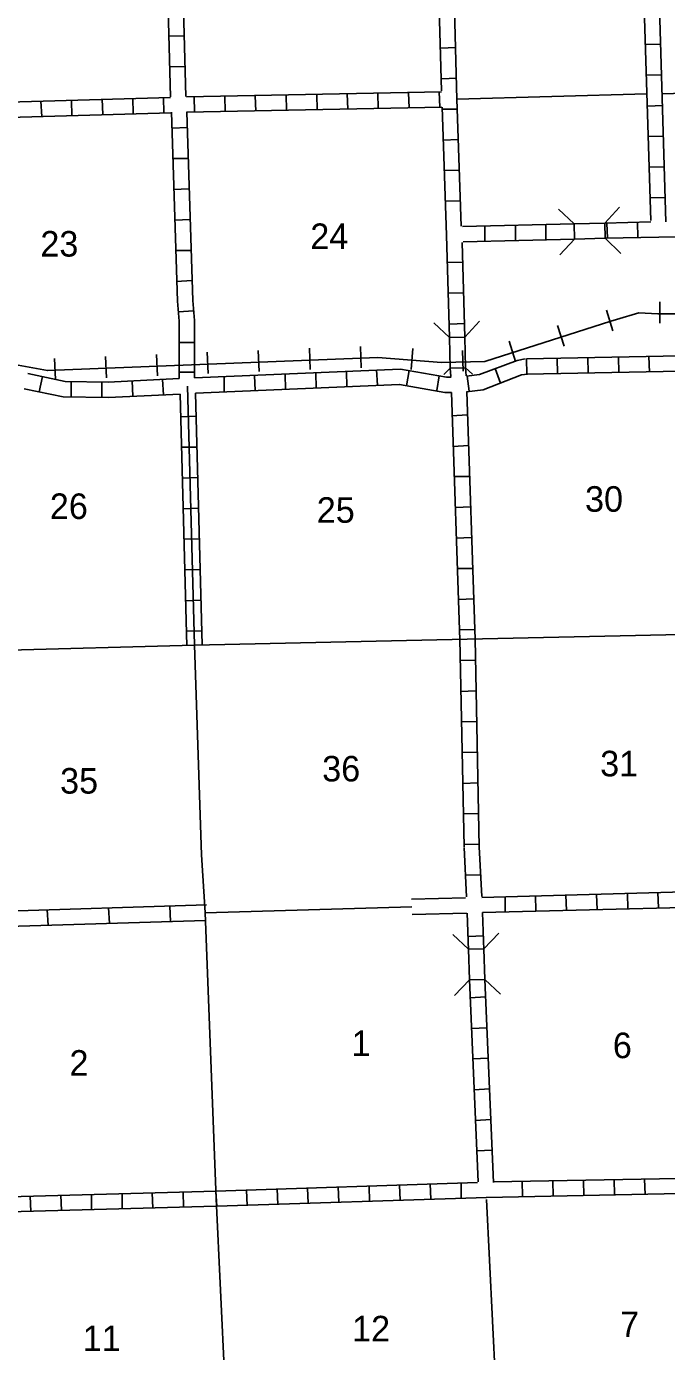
# Model space of a CAD drawing. Extents: x 2020499 to 2457378, y 15410235 to 15816321.
# Drawn here: x 2281900 to 2294432, y 15619006 to 15644944 of the extents above; entities that cross this region are included whole.
import ezdxf

# ---------------------------------------------------------------- set-up
doc = ezdxf.new("R2010")
doc.units = 0
for name, color, linetype in [('L11', 7, 'Continuous'), ('L13', 7, 'Continuous'), ('L14', 7, 'Continuous'), ('L15', 7, 'Continuous'), ('L18', 7, 'Continuous'), ('L4', 7, 'Continuous'), ('L8', 7, 'Continuous'), ('L9', 7, 'Continuous')]:
    doc.layers.add(name, color=color, linetype=linetype)

msp = doc.modelspace()

# ---------------------------------------------------------------- linework, layer by layer
at = {"layer": 'L11'}
for p, q in [((2289441, 15627860), (2290498, 15627889)), ((2289452, 15627559), (2290514, 15627588))]:
    msp.add_line(p, q, dxfattribs=at)
at = {"layer": 'L13'}
for p, q in [((2294346, 15643628), (2302724, 15643849)), ((2290329, 15643523), (2294049, 15643625)), ((2285400, 15627596), (2289447, 15627709)), ((2290905, 15621981), (2291151, 15617012))]:
    msp.add_line(p, q, dxfattribs=at)
at = {"layer": 'L15'}
for p, q in [((2294300, 15639553), (2294300, 15639136)), ((2293255, 15639389), (2293381, 15638988)), ((2292299, 15639088), (2292431, 15638687)), ((2291348, 15638782), (2291475, 15638386)), ((2283450, 15638481), (2283466, 15638069)), ((2284448, 15638523), (2284464, 15638106)), ((2285440, 15638566), (2285456, 15638149)), ((2286438, 15638603), (2286459, 15638191)), ((2287441, 15638645), (2287457, 15638228)), ((2288439, 15638682), (2288455, 15638265)), ((2289464, 15638640), (2289432, 15638228)), ((2290440, 15638603), (2290451, 15638196)), ((2282447, 15638444), (2282468, 15638032))]:
    msp.add_line(p, q, dxfattribs=at)
for points in [[(2296158, 15639321), (2294263, 15639321), (2293888, 15639337), (2293455, 15639205), (2293339, 15639173), (2290873, 15638386), (2290023, 15638365), (2288782, 15638465), (2282309, 15638207), (2281591, 15638339)], [(2293339, 15639173), (2293455, 15639205), (2293888, 15639337), (2294263, 15639321), (2296158, 15639321)], [(2282309, 15638207), (2288782, 15638465), (2290023, 15638365), (2290873, 15638386), (2293339, 15639173)], [(2272742, 15635646), (2273075, 15635604), (2273196, 15635604), (2273233, 15635582), (2273566, 15635646), (2273650, 15635640), (2273730, 15635662), (2274316, 15635662), (2276132, 15635778), (2276496, 15635904), (2277040, 15636306), (2278814, 15637906), (2278914, 15637974), (2279247, 15638222), (2279617, 15638354), (2279849, 15638428), (2280081, 15638465), (2280456, 15638513), (2280884, 15638497), (2281222, 15638444), (2281433, 15638386), (2281591, 15638339), (2282309, 15638207)]]:
    msp.add_lwpolyline(points, dxfattribs=at)
at = {"layer": 'L18'}
for p, q in [((2292621, 15641079), (2292315, 15641369)), ((2293223, 15641095), (2293513, 15641406)), ((2292621, 15641079), (2293223, 15641095)), ((2292621, 15641079), (2292632, 15640778)), ((2293223, 15641095), (2293233, 15640799)), ((2292632, 15640778), (2293233, 15640799)), ((2293233, 15640799), (2293540, 15640503)), ((2292632, 15640778), (2292341, 15640472)), ((2290182, 15638856), (2289875, 15639146)), ((2290483, 15638861), (2290773, 15639173)), ((2290182, 15638856), (2290483, 15638861)), ((2290198, 15638254), (2290182, 15638856)), ((2290498, 15638265), (2290483, 15638861)), ((2290198, 15638254), (2290071, 15638133)), ((2290198, 15638254), (2290498, 15638265)), ((2290498, 15638265), (2290630, 15638138)), ((2290557, 15626881), (2290250, 15627171)), ((2290857, 15626886), (2291148, 15627198)), ((2290557, 15626881), (2290857, 15626886)), ((2290572, 15626279), (2290557, 15626881)), ((2290873, 15626289), (2290857, 15626886)), ((2290572, 15626279), (2290282, 15625973)), ((2290572, 15626279), (2290873, 15626289)), ((2290873, 15626289), (2291180, 15625999))]:
    msp.add_line(p, q, dxfattribs=at)
at = {"layer": 'L4'}
for p, q in [((2290530, 15632948), (2295250, 15633053)), ((2279955, 15632694), (2285192, 15632832)), ((2285192, 15632832), (2290530, 15632948)), ((2285324, 15628729), (2285192, 15632832)), ((2285398, 15627599), (2285324, 15628729)), ((2285615, 15621997), (2285398, 15627599)), ((2285863, 15616669), (2285615, 15621997))]:
    msp.add_line(p, q, dxfattribs=at)
at = {"layer": 'L8'}
for p, q in [((2294126, 15641148), (2293888, 15648846)), ((2294421, 15641121), (2294189, 15648862)), ((2284574, 15648672), (2284722, 15643566)), ((2284875, 15648688), (2285023, 15643571)), ((2290023, 15643682), (2289891, 15648788)), ((2290329, 15643513), (2290192, 15648788)), ((2284691, 15644754), (2284992, 15644764)), ((2290308, 15644532), (2290007, 15644522)), ((2294025, 15644590), (2294321, 15644595)), ((2284706, 15644157), (2285007, 15644163)), ((2290324, 15643930), (2290023, 15643920)), ((2294041, 15643988), (2294342, 15643999)), ((2285034, 15643566), (2290023, 15643666)), ((2289992, 15643365), (2289981, 15643666)), ((2279775, 15643413), (2284722, 15643555)), ((2282199, 15643180), (2282183, 15643481)), ((2282790, 15643196), (2282779, 15643497)), ((2283392, 15643223), (2283381, 15643524)), ((2283988, 15643238), (2283983, 15643539)), ((2284590, 15643254), (2284580, 15643555)), ((2285192, 15643270), (2285182, 15643571)), ((2285789, 15643281), (2285784, 15643582)), ((2286391, 15643286), (2286380, 15643587)), ((2286993, 15643307), (2286982, 15643603)), ((2287589, 15643312), (2287584, 15643613)), ((2288191, 15643323), (2288181, 15643624)), ((2288788, 15643339), (2288782, 15643640)), ((2289390, 15643349), (2289379, 15643645)), ((2290414, 15641037), (2290329, 15643524)), ((2294057, 15643386), (2294358, 15643397)), ((2279791, 15643112), (2284733, 15643254)), ((2285034, 15643265), (2290034, 15643365)), ((2290124, 15640862), (2290039, 15643365)), ((2290340, 15643328), (2290039, 15643323)), ((2284749, 15642953), (2285050, 15642964)), ((2290356, 15642732), (2290055, 15642721)), ((2294073, 15642790), (2294374, 15642795)), ((2284765, 15642357), (2285065, 15642362)), ((2290382, 15642130), (2290081, 15642124)), ((2294099, 15642188), (2294390, 15642198)), ((2284780, 15641755), (2285081, 15641765)), ((2294115, 15641591), (2294416, 15641596)), ((2290398, 15641528), (2290097, 15641522)), ((2284807, 15641153), (2285108, 15641163)), ((2290440, 15641031), (2292621, 15641079)), ((2291475, 15640757), (2291475, 15641058)), ((2292072, 15640762), (2292067, 15641063)), ((2293223, 15641095), (2294126, 15641121)), ((2293276, 15640799), (2293265, 15641095)), ((2293872, 15640815), (2293867, 15641116)), ((2290182, 15638856), (2290124, 15640862)), ((2290873, 15640741), (2290873, 15641037)), ((2293233, 15640799), (2294284, 15640820)), ((2294284, 15640820), (2297996, 15640889)), ((2284823, 15640556), (2285124, 15640562)), ((2290483, 15638861), (2290430, 15640715)), ((2290451, 15640730), (2292632, 15640778)), ((2290440, 15640329), (2290139, 15640324)), ((2284838, 15639954), (2285139, 15639970)), ((2290456, 15639733), (2290155, 15639722)), ((2284875, 15639358), (2285171, 15639379)), ((2290483, 15639131), (2290182, 15639120)), ((2284891, 15638761), (2285192, 15638761)), ((2292901, 15638164), (2292890, 15638465)), ((2293497, 15638170), (2293492, 15638471)), ((2294099, 15638180), (2294089, 15638481)), ((2288772, 15637921), (2288756, 15638222)), ((2289342, 15637911), (2289390, 15638212)), ((2290208, 15638090), (2290198, 15638254)), ((2290509, 15638106), (2290498, 15638265)), ((2291180, 15637964), (2291074, 15638249)), ((2291697, 15638138), (2291692, 15638439)), ((2292299, 15638149), (2292288, 15638444)), ((2282151, 15637795), (2282214, 15638090)), ((2282774, 15637694), (2282774, 15637995)), ((2283376, 15637679), (2283376, 15637980)), ((2283983, 15637705), (2283967, 15638006)), ((2284580, 15637731), (2284564, 15638032)), ((2284891, 15638180), (2285192, 15638180)), ((2285773, 15637789), (2285768, 15638090)), ((2286375, 15637816), (2286364, 15638112)), ((2286972, 15637837), (2286966, 15638138)), ((2287573, 15637863), (2287563, 15638164)), ((2288175, 15637890), (2288165, 15638191)), ((2289934, 15637816), (2289981, 15638106)), ((2290567, 15637805), (2290530, 15638096)), ((2285039, 15632821), (2284907, 15637747)), ((2285192, 15632832), (2285050, 15637906)), ((2285340, 15632837), (2285208, 15637763)), ((2290224, 15637779), (2290382, 15632937)), ((2290525, 15637789), (2290683, 15632953)), ((2284918, 15637304), (2285213, 15637314)), ((2290229, 15637320), (2290530, 15637341)), ((2284933, 15636707), (2285234, 15636712)), ((2290256, 15636723), (2290557, 15636739)), ((2290271, 15636132), (2290572, 15636137)), ((2284949, 15636105), (2285250, 15636116)), ((2284965, 15635503), (2285266, 15635514)), ((2290298, 15635530), (2290599, 15635540)), ((2284981, 15634907), (2285282, 15634912)), ((2290314, 15634928), (2290615, 15634938)), ((2284997, 15634305), (2285298, 15634315)), ((2290329, 15634331), (2290630, 15634336)), ((2285013, 15633703), (2285314, 15633713)), ((2290356, 15633729), (2290657, 15633740)), ((2285034, 15633106), (2285329, 15633111)), ((2290372, 15633132), (2290673, 15633138)), ((2290382, 15632948), (2290467, 15628882)), ((2290683, 15632948), (2290762, 15628882)), ((2290388, 15632531), (2290689, 15632536)), ((2290398, 15631929), (2290699, 15631939)), ((2290414, 15631332), (2290715, 15631337)), ((2290425, 15630730), (2290725, 15630741)), ((2290440, 15630128), (2290741, 15630139)), ((2290451, 15629531), (2290747, 15629537)), ((2290467, 15628930), (2290762, 15628940)), ((2290467, 15628871), (2290514, 15627905)), ((2290762, 15628887), (2290815, 15627916)), ((2290488, 15628328), (2290789, 15628338)), ((2290815, 15627895), (2295916, 15628032)), ((2291275, 15627615), (2291275, 15627916)), ((2291871, 15627631), (2291866, 15627932)), ((2292473, 15627636), (2292463, 15627937)), ((2293075, 15627657), (2293064, 15627953)), ((2293672, 15627673), (2293666, 15627974)), ((2294274, 15627689), (2294263, 15627990)), ((2290530, 15627588), (2290557, 15626865)), ((2290831, 15627599), (2295741, 15627720)), ((2290831, 15627599), (2290857, 15626870)), ((2290546, 15627129), (2290847, 15627140)), ((2290572, 15626279), (2290741, 15622324)), ((2290873, 15626289), (2291042, 15622314)), ((2290588, 15625930), (2290889, 15625946)), ((2290615, 15625329), (2290916, 15625344)), ((2290641, 15624732), (2290942, 15624748)), ((2290667, 15624130), (2290963, 15624146)), ((2290689, 15623528), (2290989, 15623549)), ((2290715, 15622931), (2291016, 15622947)), ((2291042, 15622324), (2295942, 15622419)), ((2294015, 15622081), (2294004, 15622382)), ((2280483, 15622007), (2285615, 15622145)), ((2284976, 15621828), (2284965, 15622129)), ((2285609, 15622145), (2290731, 15622314)), ((2285625, 15621849), (2285609, 15622145)), ((2286222, 15621865), (2286206, 15622166)), ((2286824, 15621886), (2286808, 15622187)), ((2287415, 15621907), (2287404, 15622203)), ((2288017, 15621928), (2288006, 15622229)), ((2288614, 15621944), (2288608, 15622245)), ((2289215, 15621965), (2289205, 15622261)), ((2289817, 15621986), (2289807, 15622287)), ((2290414, 15622007), (2290409, 15622303)), ((2290900, 15622023), (2295958, 15622124)), ((2291613, 15622039), (2291607, 15622340)), ((2292214, 15622044), (2292209, 15622345)), ((2292816, 15622055), (2292806, 15622356)), ((2293413, 15622071), (2293408, 15622372)), ((2281982, 15621749), (2281972, 15622044)), ((2282584, 15621764), (2282573, 15622065)), ((2283175, 15621780), (2283175, 15622081)), ((2283772, 15621796), (2283772, 15622097)), ((2284374, 15621812), (2284363, 15622113)), ((2285625, 15621849), (2290905, 15622023)), ((2280498, 15621712), (2285615, 15621849))]:
    msp.add_line(p, q, dxfattribs=at)
for points in [[(2284738, 15643265), (2284854, 15639564), (2284891, 15639173), (2284891, 15638050)], [(2285039, 15643270), (2285155, 15639579), (2285192, 15639189), (2285192, 15638066)], [(2291692, 15638439), (2295372, 15638508), (2297822, 15638587)], [(2285192, 15638066), (2289221, 15638238), (2290124, 15638080), (2290213, 15638080)], [(2290514, 15638096), (2290773, 15638133), (2291507, 15638407), (2291665, 15638439)], [(2291692, 15638138), (2295372, 15638207), (2297832, 15638291)], [(2281924, 15638154), (2282658, 15637995), (2283497, 15637980), (2284891, 15638050)], [(2290514, 15637795), (2290842, 15637832), (2291591, 15638122), (2291713, 15638138)], [(2281855, 15637853), (2282621, 15637694), (2283497, 15637679), (2284907, 15637747)], [(2285208, 15637763), (2289205, 15637937), (2290092, 15637779), (2290224, 15637779)]]:
    msp.add_lwpolyline(points, dxfattribs=at)
at = {"layer": 'L9'}
for p, q in [((2285426, 15627748), (2280240, 15627588)), ((2282307, 15627652), (2282324, 15627351)), ((2283507, 15627689), (2283523, 15627388)), ((2284707, 15627726), (2284723, 15627425)), ((2285404, 15627446), (2280256, 15627287))]:
    msp.add_line(p, q, dxfattribs=at)

# ---------------------------------------------------------------- texts
at = {"layer": 'L14'}
for s, p in [('24', (2287457, 15640588)), ('23', (2282172, 15640440)), ('30', (2292837, 15635445)), ('26', (2282357, 15635303)), ('25', (2287584, 15635229)), ('31', (2293133, 15630265)), ('35', (2282558, 15629927)), ('36', (2287690, 15630165)), ('1', (2288265, 15624790)), ('6', (2293381, 15624748)), ('2', (2282742, 15624405)), ('12', (2288276, 15619204)), ('7', (2293524, 15619288)), ('11', (2283001, 15619014))]:
    msp.add_text(s, height=500, rotation=359.9999, dxfattribs=at).set_placement(p)

doc.saveas('drawing.dxf')
